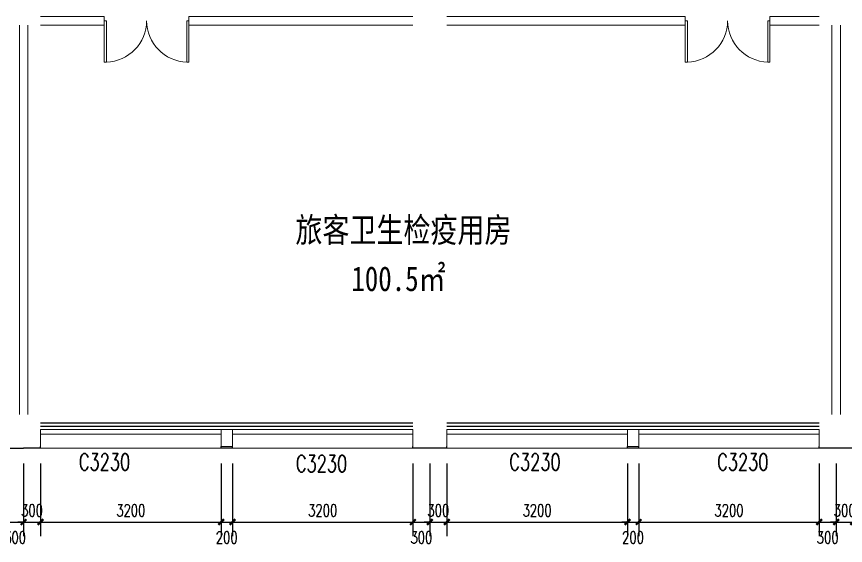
# Model space of a CAD drawing. Header units: millimetres. Extents: x 164760 to 3716174, y -1766400 to 11969.
# Drawn here: x 3494970 to 3509659, y -1764003 to -1754632 of the extents above; entities that cross this region are included whole.
import ezdxf

# ---------------------------------------------------------------- set-up
doc = ezdxf.new("R2010")
doc.units = ezdxf.units.MM
doc.header["$LTSCALE"] = 1000
doc.layers.get('0').update_dxf_attribs({"color": 253, "linetype": 'CONTINUOUS'})
doc.layers.get('Defpoints').update_dxf_attribs({"color": 250, "linetype": 'CONTINUOUS', "lineweight": 0})
for name, color, linetype in [('3', 253, 'CONTINUOUS'), ('FC-Text Annotation', 253, 'CONTINUOUS'), ('PUB_DIM', 253, 'CONTINUOUS'), ('SURFACE', 253, 'CONTINUOUS'), ('WINDOW_TEXT', 253, 'CONTINUOUS')]:
    doc.layers.add(name, color=color, linetype=linetype)
for name, color, linetype, lineweight in [('WALL', 253, 'CONTINUOUS', 0), ('Wall【墙体】', 253, 'CONTINUOUS', 0), ('WINDOW', 253, 'CONTINUOUS', 0)]:
    doc.layers.add(name, color=color, linetype=linetype, lineweight=lineweight)
doc.styles.add('_TCH_DIM_T3', font='SIMPLEX', dxfattribs={"width": 0.705882, "bigfont": 'GBCBIG'})
doc.styles.add('_TCH_WINDOW', font='SIMPLEX', dxfattribs={"bigfont": 'GBCBIG'})
doc.styles.add('文字', font='')
doc.styles.get('文字').set_extended_font_data('SimSun')
doc.dimstyles.new('_TCH_ARCH&&100', dxfattribs={"dimtxt": 212.5, "dimasz": 100, "dimexe": 250, "dimexo": 300, "dimgap": 100, "dimtad": 1, "dimdec": 0, "dimzin": 0, "dimdsep": 46, "dimtxsty": '_TCH_DIM_T3', "dimblk": 'ARCHTICK', "dimcen": 0.09, "dimclrt": 7, "dimazin": 2, "dimtfac": 1, "dimtdec": 0, "dimtix": 1, "dimtmove": 2, "dimatfit": 3, "dimtolj": 1, "dimtzin": 0, "dimarcsym": 0})

# ---------------------------------------------------------------- blocks, each defined once
blk = doc.blocks.new('_ArchTick')
at = {"color": 2, "linetype": 'ByBlock', "const_width": 0.4}
blk.add_lwpolyline([(-0.5, -0.5), (0.5, 0.5)], dxfattribs=at)
blk = doc.blocks.new('*D270')
at = {"layer": 'Defpoints', "color": 0, "transparency": 16777216}
for p in [(3494795, -1762249), (3495095, -1762249), (3495095, -1763588)]:
    blk.add_point(p, dxfattribs=at)
at = {"layer": 'PUB_DIM', "color": 0, "lineweight": -2, "transparency": 16777216}
for p, q in [((3494795, -1762549), (3494795, -1763838)), ((3495095, -1762549), (3495095, -1763838)), ((3494795, -1763588), (3495095, -1763588))]:
    blk.add_line(p, q, dxfattribs=at)
at = {"layer": 'PUB_DIM', "color": 0, "lineweight": -2, "transparency": 16777216, "xscale": 100, "yscale": 100, "zscale": 100, "rotation": 180}
blk.add_blockref('_ArchTick', (3494795, -1763588), dxfattribs=at)
at = {"layer": 'PUB_DIM', "color": 0, "lineweight": -2, "transparency": 16777216, "xscale": 100, "yscale": 100, "zscale": 100}
blk.add_blockref('_ArchTick', (3495095, -1763588), dxfattribs=at)
at = {"layer": 'PUB_DIM', "color": 7, "transparency": 16777216, "insert": (3494945, -1763863), "char_height": 212.5, "attachment_point": 5, "style": '_TCH_DIM_T3'}
blk.add_mtext('\\A1;300', dxfattribs=at)
blk = doc.blocks.new('*D271')
at = {"layer": 'Defpoints', "color": 0, "transparency": 16777216}
for p in [(3495095, -1762249), (3495395, -1762249), (3495395, -1763588)]:
    blk.add_point(p, dxfattribs=at)
at = {"layer": 'PUB_DIM', "color": 0, "lineweight": -2, "transparency": 16777216}
for p, q in [((3495095, -1762549), (3495095, -1763838)), ((3495395, -1762549), (3495395, -1763838)), ((3495095, -1763588), (3494995, -1763588)), ((3495095, -1763588), (3495395, -1763588)), ((3495395, -1763588), (3495495, -1763588))]:
    blk.add_line(p, q, dxfattribs=at)
at = {"layer": 'PUB_DIM', "color": 0, "lineweight": -2, "transparency": 16777216, "xscale": 100, "yscale": 100, "zscale": 100}
blk.add_blockref('_ArchTick', (3495095, -1763588), dxfattribs=at)
at = {"layer": 'PUB_DIM', "color": 0, "lineweight": -2, "transparency": 16777216, "xscale": 100, "yscale": 100, "zscale": 100, "rotation": 180}
blk.add_blockref('_ArchTick', (3495395, -1763588), dxfattribs=at)
at = {"layer": 'PUB_DIM', "color": 7, "transparency": 16777216, "insert": (3495245, -1763382), "char_height": 212.5, "attachment_point": 5, "style": '_TCH_DIM_T3'}
blk.add_mtext('\\A1;300', dxfattribs=at)
blk = doc.blocks.new('*D272')
at = {"layer": 'Defpoints', "color": 0, "transparency": 16777216}
for p in [(3495395, -1762249), (3498595, -1762249), (3498595, -1763588)]:
    blk.add_point(p, dxfattribs=at)
at = {"layer": 'PUB_DIM', "color": 0, "lineweight": -2, "transparency": 16777216}
for p, q in [((3495395, -1762549), (3495395, -1763838)), ((3498595, -1762549), (3498595, -1763838)), ((3495395, -1763588), (3498595, -1763588))]:
    blk.add_line(p, q, dxfattribs=at)
at = {"layer": 'PUB_DIM', "color": 0, "lineweight": -2, "transparency": 16777216, "xscale": 100, "yscale": 100, "zscale": 100, "rotation": 180}
blk.add_blockref('_ArchTick', (3495395, -1763588), dxfattribs=at)
at = {"layer": 'PUB_DIM', "color": 0, "lineweight": -2, "transparency": 16777216, "xscale": 100, "yscale": 100, "zscale": 100}
blk.add_blockref('_ArchTick', (3498595, -1763588), dxfattribs=at)
at = {"layer": 'PUB_DIM', "color": 7, "transparency": 16777216, "insert": (3496995, -1763382), "char_height": 212.5, "attachment_point": 5, "style": '_TCH_DIM_T3'}
blk.add_mtext('\\A1;3200', dxfattribs=at)
blk = doc.blocks.new('*D273')
at = {"layer": 'Defpoints', "color": 0, "transparency": 16777216}
for p in [(3498595, -1762249), (3498795, -1762249), (3498795, -1763588)]:
    blk.add_point(p, dxfattribs=at)
at = {"layer": 'PUB_DIM', "color": 0, "lineweight": -2, "transparency": 16777216}
for p, q in [((3498595, -1762549), (3498595, -1763838)), ((3498795, -1762549), (3498795, -1763838)), ((3498595, -1763588), (3498795, -1763588))]:
    blk.add_line(p, q, dxfattribs=at)
at = {"layer": 'PUB_DIM', "color": 0, "lineweight": -2, "transparency": 16777216, "xscale": 100, "yscale": 100, "zscale": 100, "rotation": 180}
blk.add_blockref('_ArchTick', (3498595, -1763588), dxfattribs=at)
at = {"layer": 'PUB_DIM', "color": 0, "lineweight": -2, "transparency": 16777216, "xscale": 100, "yscale": 100, "zscale": 100}
blk.add_blockref('_ArchTick', (3498795, -1763588), dxfattribs=at)
at = {"layer": 'PUB_DIM', "color": 7, "transparency": 16777216, "insert": (3498695, -1763863), "char_height": 212.5, "attachment_point": 5, "style": '_TCH_DIM_T3'}
blk.add_mtext('\\A1;200', dxfattribs=at)
blk = doc.blocks.new('*D274')
at = {"layer": 'Defpoints', "color": 0, "transparency": 16777216}
for p in [(3498795, -1762249), (3501995, -1762249), (3501995, -1763588)]:
    blk.add_point(p, dxfattribs=at)
at = {"layer": 'PUB_DIM', "color": 0, "lineweight": -2, "transparency": 16777216}
for p, q in [((3498795, -1762549), (3498795, -1763838)), ((3501995, -1762549), (3501995, -1763838)), ((3498795, -1763588), (3501995, -1763588))]:
    blk.add_line(p, q, dxfattribs=at)
at = {"layer": 'PUB_DIM', "color": 0, "lineweight": -2, "transparency": 16777216, "xscale": 100, "yscale": 100, "zscale": 100, "rotation": 180}
blk.add_blockref('_ArchTick', (3498795, -1763588), dxfattribs=at)
at = {"layer": 'PUB_DIM', "color": 0, "lineweight": -2, "transparency": 16777216, "xscale": 100, "yscale": 100, "zscale": 100}
blk.add_blockref('_ArchTick', (3501995, -1763588), dxfattribs=at)
at = {"layer": 'PUB_DIM', "color": 7, "transparency": 16777216, "insert": (3500395, -1763382), "char_height": 212.5, "attachment_point": 5, "style": '_TCH_DIM_T3'}
blk.add_mtext('\\A1;3200', dxfattribs=at)
blk = doc.blocks.new('*D275')
at = {"layer": 'Defpoints', "color": 0, "transparency": 16777216}
for p in [(3501995, -1762249), (3502295, -1762249), (3502295, -1763588)]:
    blk.add_point(p, dxfattribs=at)
at = {"layer": 'PUB_DIM', "color": 0, "lineweight": -2, "transparency": 16777216}
for p, q in [((3501995, -1762549), (3501995, -1763838)), ((3502295, -1762549), (3502295, -1763838)), ((3501995, -1763588), (3502295, -1763588))]:
    blk.add_line(p, q, dxfattribs=at)
at = {"layer": 'PUB_DIM', "color": 0, "lineweight": -2, "transparency": 16777216, "xscale": 100, "yscale": 100, "zscale": 100, "rotation": 180}
blk.add_blockref('_ArchTick', (3501995, -1763588), dxfattribs=at)
at = {"layer": 'PUB_DIM', "color": 0, "lineweight": -2, "transparency": 16777216, "xscale": 100, "yscale": 100, "zscale": 100}
blk.add_blockref('_ArchTick', (3502295, -1763588), dxfattribs=at)
at = {"layer": 'PUB_DIM', "color": 7, "transparency": 16777216, "insert": (3502145, -1763863), "char_height": 212.5, "attachment_point": 5, "style": '_TCH_DIM_T3'}
blk.add_mtext('\\A1;300', dxfattribs=at)
blk = doc.blocks.new('*D276')
at = {"layer": 'Defpoints', "color": 0, "transparency": 16777216}
for p in [(3502295, -1762249), (3502595, -1762249), (3502595, -1763588)]:
    blk.add_point(p, dxfattribs=at)
at = {"layer": 'PUB_DIM', "color": 0, "lineweight": -2, "transparency": 16777216}
for p, q in [((3502295, -1762549), (3502295, -1763838)), ((3502595, -1762549), (3502595, -1763838)), ((3502295, -1763588), (3502195, -1763588)), ((3502295, -1763588), (3502595, -1763588)), ((3502595, -1763588), (3502695, -1763588))]:
    blk.add_line(p, q, dxfattribs=at)
at = {"layer": 'PUB_DIM', "color": 0, "lineweight": -2, "transparency": 16777216, "xscale": 100, "yscale": 100, "zscale": 100}
blk.add_blockref('_ArchTick', (3502295, -1763588), dxfattribs=at)
at = {"layer": 'PUB_DIM', "color": 0, "lineweight": -2, "transparency": 16777216, "xscale": 100, "yscale": 100, "zscale": 100, "rotation": 180}
blk.add_blockref('_ArchTick', (3502595, -1763588), dxfattribs=at)
at = {"layer": 'PUB_DIM', "color": 7, "transparency": 16777216, "insert": (3502445, -1763382), "char_height": 212.5, "attachment_point": 5, "style": '_TCH_DIM_T3'}
blk.add_mtext('\\A1;300', dxfattribs=at)
blk = doc.blocks.new('*D277')
at = {"layer": 'Defpoints', "color": 0, "transparency": 16777216}
for p in [(3502595, -1762249), (3505795, -1762249), (3505795, -1763588)]:
    blk.add_point(p, dxfattribs=at)
at = {"layer": 'PUB_DIM', "color": 0, "lineweight": -2, "transparency": 16777216}
for p, q in [((3502595, -1762549), (3502595, -1763838)), ((3505795, -1762549), (3505795, -1763838)), ((3502595, -1763588), (3505795, -1763588))]:
    blk.add_line(p, q, dxfattribs=at)
at = {"layer": 'PUB_DIM', "color": 0, "lineweight": -2, "transparency": 16777216, "xscale": 100, "yscale": 100, "zscale": 100, "rotation": 180}
blk.add_blockref('_ArchTick', (3502595, -1763588), dxfattribs=at)
at = {"layer": 'PUB_DIM', "color": 0, "lineweight": -2, "transparency": 16777216, "xscale": 100, "yscale": 100, "zscale": 100}
blk.add_blockref('_ArchTick', (3505795, -1763588), dxfattribs=at)
at = {"layer": 'PUB_DIM', "color": 7, "transparency": 16777216, "insert": (3504195, -1763382), "char_height": 212.5, "attachment_point": 5, "style": '_TCH_DIM_T3'}
blk.add_mtext('\\A1;3200', dxfattribs=at)
blk = doc.blocks.new('*D278')
at = {"layer": 'Defpoints', "color": 0, "transparency": 16777216}
for p in [(3505795, -1762249), (3505995, -1762249), (3505995, -1763588)]:
    blk.add_point(p, dxfattribs=at)
at = {"layer": 'PUB_DIM', "color": 0, "lineweight": -2, "transparency": 16777216}
for p, q in [((3505795, -1762549), (3505795, -1763838)), ((3505995, -1762549), (3505995, -1763838)), ((3505795, -1763588), (3505695, -1763588)), ((3505795, -1763588), (3505995, -1763588)), ((3505995, -1763588), (3506095, -1763588))]:
    blk.add_line(p, q, dxfattribs=at)
at = {"layer": 'PUB_DIM', "color": 0, "lineweight": -2, "transparency": 16777216, "xscale": 100, "yscale": 100, "zscale": 100}
blk.add_blockref('_ArchTick', (3505795, -1763588), dxfattribs=at)
at = {"layer": 'PUB_DIM', "color": 0, "lineweight": -2, "transparency": 16777216, "xscale": 100, "yscale": 100, "zscale": 100, "rotation": 180}
blk.add_blockref('_ArchTick', (3505995, -1763588), dxfattribs=at)
at = {"layer": 'PUB_DIM', "color": 7, "transparency": 16777216, "insert": (3505895, -1763863), "char_height": 212.5, "attachment_point": 5, "style": '_TCH_DIM_T3'}
blk.add_mtext('\\A1;200', dxfattribs=at)
blk = doc.blocks.new('*D279')
at = {"layer": 'Defpoints', "color": 0, "transparency": 16777216}
for p in [(3505995, -1762249), (3509195, -1762249), (3509195, -1763588)]:
    blk.add_point(p, dxfattribs=at)
at = {"layer": 'PUB_DIM', "color": 0, "lineweight": -2, "transparency": 16777216}
for p, q in [((3505995, -1762549), (3505995, -1763838)), ((3509195, -1762549), (3509195, -1763838)), ((3505995, -1763588), (3509195, -1763588))]:
    blk.add_line(p, q, dxfattribs=at)
at = {"layer": 'PUB_DIM', "color": 0, "lineweight": -2, "transparency": 16777216, "xscale": 100, "yscale": 100, "zscale": 100, "rotation": 180}
blk.add_blockref('_ArchTick', (3505995, -1763588), dxfattribs=at)
at = {"layer": 'PUB_DIM', "color": 0, "lineweight": -2, "transparency": 16777216, "xscale": 100, "yscale": 100, "zscale": 100}
blk.add_blockref('_ArchTick', (3509195, -1763588), dxfattribs=at)
at = {"layer": 'PUB_DIM', "color": 7, "transparency": 16777216, "insert": (3507595, -1763382), "char_height": 212.5, "attachment_point": 5, "style": '_TCH_DIM_T3'}
blk.add_mtext('\\A1;3200', dxfattribs=at)
blk = doc.blocks.new('*D280')
at = {"layer": 'Defpoints', "color": 0, "transparency": 16777216}
for p in [(3509195, -1762249), (3509495, -1762249), (3509495, -1763588)]:
    blk.add_point(p, dxfattribs=at)
at = {"layer": 'PUB_DIM', "color": 0, "lineweight": -2, "transparency": 16777216}
for p, q in [((3509195, -1762549), (3509195, -1763838)), ((3509495, -1762549), (3509495, -1763838)), ((3509195, -1763588), (3509495, -1763588))]:
    blk.add_line(p, q, dxfattribs=at)
at = {"layer": 'PUB_DIM', "color": 0, "lineweight": -2, "transparency": 16777216, "xscale": 100, "yscale": 100, "zscale": 100, "rotation": 180}
blk.add_blockref('_ArchTick', (3509195, -1763588), dxfattribs=at)
at = {"layer": 'PUB_DIM', "color": 0, "lineweight": -2, "transparency": 16777216, "xscale": 100, "yscale": 100, "zscale": 100}
blk.add_blockref('_ArchTick', (3509495, -1763588), dxfattribs=at)
at = {"layer": 'PUB_DIM', "color": 7, "transparency": 16777216, "insert": (3509345, -1763863), "char_height": 212.5, "attachment_point": 5, "style": '_TCH_DIM_T3'}
blk.add_mtext('\\A1;300', dxfattribs=at)
blk = doc.blocks.new('*D281')
at = {"layer": 'Defpoints', "color": 0, "transparency": 16777216}
for p in [(3509495, -1762249), (3509795, -1762249), (3509795, -1763588)]:
    blk.add_point(p, dxfattribs=at)
at = {"layer": 'PUB_DIM', "color": 0, "lineweight": -2, "transparency": 16777216}
for p, q in [((3509495, -1762549), (3509495, -1763838)), ((3509795, -1762549), (3509795, -1763838)), ((3509495, -1763588), (3509395, -1763588)), ((3509495, -1763588), (3509795, -1763588)), ((3509795, -1763588), (3509895, -1763588))]:
    blk.add_line(p, q, dxfattribs=at)
at = {"layer": 'PUB_DIM', "color": 0, "lineweight": -2, "transparency": 16777216, "xscale": 100, "yscale": 100, "zscale": 100}
blk.add_blockref('_ArchTick', (3509495, -1763588), dxfattribs=at)
at = {"layer": 'PUB_DIM', "color": 0, "lineweight": -2, "transparency": 16777216, "xscale": 100, "yscale": 100, "zscale": 100, "rotation": 180}
blk.add_blockref('_ArchTick', (3509795, -1763588), dxfattribs=at)
at = {"layer": 'PUB_DIM', "color": 7, "transparency": 16777216, "insert": (3509645, -1763382), "char_height": 212.5, "attachment_point": 5, "style": '_TCH_DIM_T3'}
blk.add_mtext('\\A1;300', dxfattribs=at)
blk = doc.blocks.new('$WINLIB2D$00000004')
for p, q in [((-0.5, 0.5), (0.5, 0.5)), ((-0.5, 0.5), (-0.5, -0.5)), ((0.5, -0.5), (0.5, 0.5)), ((-0.5, 0.2406), (0.5, 0.2406)), ((-0.5, -0.5), (0.5, -0.5))]:
    blk.add_line(p, q)
blk = doc.blocks.new('$DorLib2D$00000002')
for p, q in [((-0.5, 0), (-0.5, 0.4875)), ((-0.475, 0.4875), (-0.5, 0.4875)), ((-0.475, 0), (-0.475, 0.4875)), ((0.475, 0), (0.475, 0.4875)), ((0.475, 0.4875), (0.5, 0.4875)), ((0.5, 0), (0.5, 0.4875)), ((-0.5, 0), (-0.475, 0)), ((0.5, 0), (0.475, 0))]:
    blk.add_line(p, q)
at = {"lineweight": 13}
for centre, start, end in [((-0.4875, 0), 0, 88.53072), ((0.4875, 0), 91.46928, 180)]:
    blk.add_arc(centre, 0.4875, start, end, dxfattribs=at)

msp = doc.modelspace()

# ---------------------------------------------------------------- linework, layer by layer
at = {"layer": '3'}
for points in [[(3495395.3, -1761828.6), (3501995.3, -1761828.6)], [(3495395.3, -1761888.6), (3501995.3, -1761888.6)], [(3502595.3, -1761828.6), (3509195.3, -1761828.6)], [(3502595.3, -1761888.6), (3509195.3, -1761888.6)]]:
    msp.add_lwpolyline(points, dxfattribs=at)
at = {"layer": 'SURFACE'}
for p, q in [((3494795.3, -1762278.6), (3495095.3, -1762278.6)), ((3495395.3, -1762278.6), (3495095.3, -1762278.6)), ((3495395.3, -1762278.6), (3495395.3, -1762248.6)), ((3498595.3, -1762278.6), (3498595.3, -1762248.6)), ((3498795.3, -1762278.6), (3498595.3, -1762278.6)), ((3498795.3, -1762278.6), (3498795.3, -1762248.6)), ((3501995.3, -1762278.6), (3501995.3, -1762248.6)), ((3502295.3, -1762278.6), (3501995.3, -1762278.6)), ((3502595.3, -1762278.6), (3502295.3, -1762278.6)), ((3502595.3, -1762278.6), (3502595.3, -1762248.6)), ((3505795.3, -1762278.6), (3505795.3, -1762248.6)), ((3505995.3, -1762278.6), (3505795.3, -1762278.6)), ((3505995.3, -1762278.6), (3505995.3, -1762248.6)), ((3509195.3, -1762278.6), (3509195.3, -1762248.6)), ((3509495.3, -1762278.6), (3509195.3, -1762278.6)), ((3509795.3, -1762278.6), (3509495.3, -1762278.6))]:
    msp.add_line(p, q, dxfattribs=at)
at = {"layer": 'WALL'}
for p, q in [((3498795.3, -1761948.6), (3498595.3, -1761948.6)), ((3498595.3, -1761948.6), (3498595.3, -1762248.6)), ((3498795.3, -1762248.6), (3498795.3, -1761948.6)), ((3505995.3, -1761948.6), (3505795.3, -1761948.6)), ((3505795.3, -1761948.6), (3505795.3, -1762248.6)), ((3505995.3, -1762248.6), (3505995.3, -1761948.6)), ((3498595.3, -1762248.6), (3498795.3, -1762248.6)), ((3505795.3, -1762248.6), (3505995.3, -1762248.6))]:
    msp.add_line(p, q, dxfattribs=at)
at = {"layer": 'Wall【墙体】', "color": 6}
for p, q in [((3496525.1, -1754632.5), (3495395.3, -1754632.5)), ((3496525.1, -1754782.5), (3496525.1, -1754632.5)), ((3501995.3, -1754632.5), (3498025.1, -1754632.5)), ((3498025.1, -1754632.5), (3498025.1, -1754782.5)), ((3506820.9, -1754632.5), (3502595.3, -1754632.5)), ((3506820.9, -1754782.5), (3506820.9, -1754632.5)), ((3509195.3, -1754632.5), (3508320.9, -1754632.5)), ((3508320.9, -1754632.5), (3508320.9, -1754782.5)), ((3495020.3, -1754782.5), (3495020.3, -1761682.5)), ((3495170.3, -1754782.5), (3495170.3, -1761682.5)), ((3495395.3, -1754782.5), (3496525.1, -1754782.5)), ((3498025.1, -1754782.5), (3501995.3, -1754782.5)), ((3502595.3, -1754782.5), (3506820.9, -1754782.5)), ((3508320.9, -1754782.5), (3509195.3, -1754782.5)), ((3509420.3, -1754782.5), (3509420.3, -1761682.5)), ((3509570.3, -1754782.5), (3509570.3, -1761682.5))]:
    msp.add_line(p, q, dxfattribs=at)

# ---------------------------------------------------------------- block references
at = {"layer": 'WINDOW', "xscale": -1500, "yscale": -1500, "zscale": -1500}
for p in [(3497275.1, -1754707.5), (3507570.9, -1754707.5)]:
    msp.add_blockref('$DorLib2D$00000002', p, dxfattribs=at)
at = {"layer": 'WINDOW'}
ref = msp.add_blockref('$WINLIB2D$00000004', (3496995.3, -1762113.6), dxfattribs=dict(at, xscale=-3200, yscale=-330, zscale=-3200, rotation=180))
ref.add_attrib('A', 'C3230', (3496074.1, -1762672.4), dxfattribs={"layer": 'WINDOW_TEXT', "height": 297.5, "style": '_TCH_WINDOW', "width": 0.705882})
ref = msp.add_blockref('$WINLIB2D$00000004', (3500395.3, -1762113.6), dxfattribs=dict(at, xscale=-3200, yscale=-330, zscale=-3200, rotation=180))
ref.add_attrib('A', 'C3230', (3499920.3, -1762702.4), dxfattribs={"layer": 'WINDOW_TEXT', "height": 297.5, "style": '_TCH_WINDOW', "width": 0.705882})
ref = msp.add_blockref('$WINLIB2D$00000004', (3504195.3, -1762113.6), dxfattribs=dict(at, xscale=3200, yscale=-330, zscale=3200, rotation=180))
ref.add_attrib('A', 'C3230', (3503703.1, -1762672.4), dxfattribs={"layer": 'WINDOW_TEXT', "height": 297.5, "style": '_TCH_WINDOW', "width": 0.705882})
ref = msp.add_blockref('$WINLIB2D$00000004', (3507595.3, -1762113.6), dxfattribs=dict(at, xscale=3200, yscale=-330, zscale=3200, rotation=180))
ref.add_attrib('A', 'C3230', (3507385.7, -1762672.4), dxfattribs={"layer": 'WINDOW_TEXT', "height": 297.5, "style": '_TCH_WINDOW', "width": 0.705882})

# ---------------------------------------------------------------- texts
at = {"layer": 'FC-Text Annotation', "style": '文字', "width": 0.8}
for s, p in [('旅客卫生检疫用房', (3499912.2, -1758631.7)), ('100.5㎡', (3500902.7, -1759496.3))]:
    msp.add_text(s, height=438.58, dxfattribs=at).set_placement(p)

# ---------------------------------------------------------------- dimensions: what is measured, and where the dimension line sits
at = {"layer": 'PUB_DIM'}
for base, p1, p2, picture, middle in [((3495095.3, -1763588.3), (3494795.3, -1762248.6), (3495095.3, -1762248.6), '*D270', (3494945.3, -1763863.3)), ((3498795.3, -1763588.3), (3498595.3, -1762248.6), (3498795.3, -1762248.6), '*D273', (3498695.3, -1763863.3)), ((3502295.3, -1763588.3), (3501995.3, -1762248.6), (3502295.3, -1762248.6), '*D275', (3502145.3, -1763863.3)), ((3505995.3, -1763588.3), (3505795.3, -1762248.6), (3505995.3, -1762248.6), '*D278', (3505895.3, -1763863.3)), ((3509495.3, -1763588.3), (3509195.3, -1762248.6), (3509495.3, -1762248.6), '*D280', (3509345.3, -1763863.3))]:
    dim = msp.add_linear_dim(base=base, p1=p1, p2=p2, angle=0, dimstyle='_TCH_ARCH&&100', dxfattribs=at)
    dim.commit()
    dim.dimension.update_dxf_attribs({"geometry": picture, "text_midpoint": middle, "dimtype": 129})
for p1, p2, picture, middle in [((3495095.3, -1762248.6), (3495395.3, -1762248.6), '*D271', (3495245.3, -1763382)), ((3495395.3, -1762248.6), (3498595.3, -1762248.6), '*D272', (3496995.3, -1763382)), ((3498795.3, -1762248.6), (3501995.3, -1762248.6), '*D274', (3500395.3, -1763382)), ((3502295.3, -1762248.6), (3502595.3, -1762248.6), '*D276', (3502445.3, -1763382)), ((3502595.3, -1762248.6), (3505795.3, -1762248.6), '*D277', (3504195.3, -1763382)), ((3505995.3, -1762248.6), (3509195.3, -1762248.6), '*D279', (3507595.3, -1763382)), ((3509495.3, -1762248.6), (3509795.3, -1762248.6), '*D281', (3509645.3, -1763382))]:
    dim = msp.add_aligned_dim(p1=p1, p2=p2, distance=-1339.7, dimstyle='_TCH_ARCH&&100', dxfattribs=at)
    dim.commit()
    dim.dimension.update_dxf_attribs({"geometry": picture, "text_midpoint": middle})

doc.saveas('drawing.dxf')
